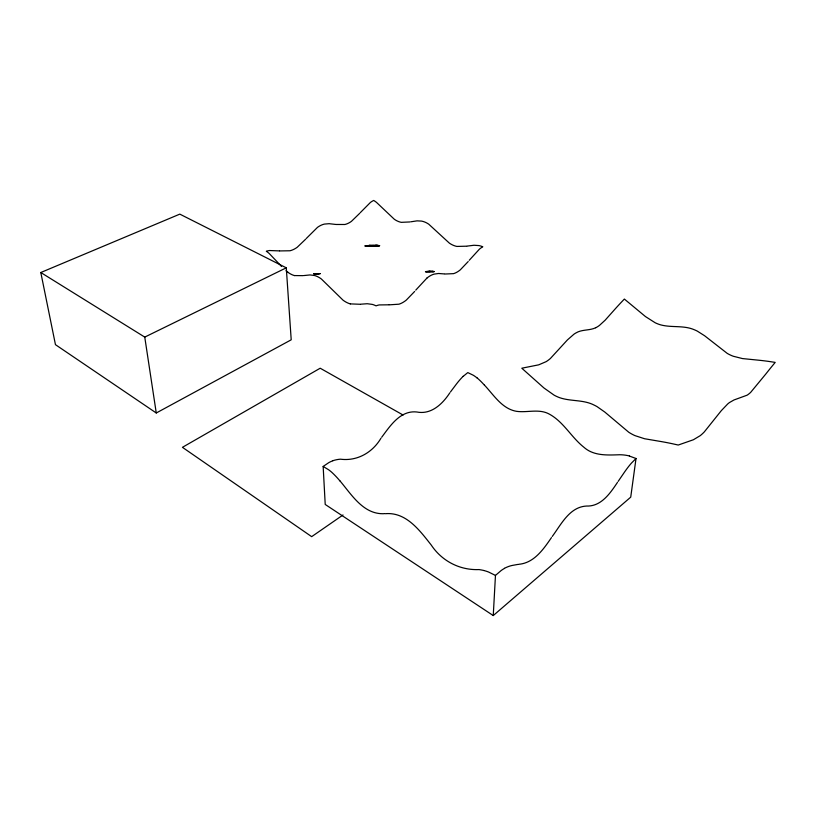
<?xml version="1.0" encoding="UTF-8"?>
<svg xmlns="http://www.w3.org/2000/svg" width="816" height="816" viewBox="0 0 816 816"><rect width="100%" height="100%" fill="white"/><g stroke="black" fill="none" stroke-linecap="round" stroke-linejoin="round"><path stroke-width="1.22" d="M332.806 460.795A31.212 17.513 -57.3 0 0 330.276 461.866A35.965 20.125 -57.2 0 0 328.797 462.631L323.156 466.456L325.217 504.451L493.252 615.56L495.465 575.423L501.034 570.639A40.086 16.84 -58.9 0 1 502.013 569.935A34.813 14.668 -59 0 1 504.512 568.385M629.371 456.042L636.021 458.5L630.727 497.148L493.252 615.56M618.161 481.379L624.791 471.689A63.668 23.817 -62.2 0 1 628.544 466.599A40.657 15.443 -62.4 0 1 631.523 463.029L636.021 458.5M617.457 482.409C610.235 493.201 601.219 506.624 586.551 506.042C569.527 506.92 561.153 524.484 552.228 536.479M551.463 537.591C543.497 549.209 534.052 563.071 518.639 564.305M450.534 391.864L456.572 383.857A48.705 24.745 -62 0 1 463.172 376.298M449.861 392.771C442.66 403.879 431.287 414.885 416.874 411.998C400.391 410.111 390.283 425.768 381.715 437.223M380.99 438.182C372.545 452.543 357.214 461.366 340.476 459.194A53.703 29.825 -56.7 0 0 332.826 460.714M469.231 260.294L479.482 249.094A26.224 14.229 -65.9 0 1 480.93 247.982A23.817 12.934 -66 0 1 481.664 247.483L482.817 246.769L481.44 246.259A25.633 17.391 60.5 0 0 478.849 245.575L473.984 245.259L467.242 246.095M415.742 290.159L426.992 278.021M468.211 261.538L460.285 269.861A26.204 14.78 -66.4 0 1 453.543 273.646L445.128 274.013M414.65 291.455L406.297 300.094A27.285 16.157 -64.8 0 1 398.953 304.195L389.212 304.837M360.315 212.629L370.474 202.399A23.95 14.984 -66.7 0 1 372.535 201.062L373.708 200.44L374.656 201.062A26.612 16.585 64.2 0 1 375.666 201.756L375.962 201.991A27.275 16.993 64.2 0 1 376.513 202.409L394.363 219.3A24.286 15.667 64.9 0 0 401.278 222.34L410.101 221.942M359.693 213.333L351.421 221.36A24.409 15.82 -67.3 0 1 344.872 224.492L335.876 224.471M306.428 238.354L317.536 227.327A24.378 15.943 -64.9 0 1 324.38 224.094L329.123 223.686L335.6 224.431M305.765 239.088L297.197 247.289A25.378 17.218 -65.3 0 1 289.976 250.767L279.806 250.93M463.192 376.37L467.782 372.586L473.127 375.166A31.906 19.859 56 0 1 474.524 376.054A27.724 17.299 56.1 0 1 476.911 377.818M343.006 514.978L311.671 536.653L182.437 447.321L320.198 368.22L403.104 415.038M156.264 412.988L291.21 339.813L286.283 267.821L179.816 214.129L40.8 272.513L55.457 344.658L156.264 412.988L144.758 337.1L40.8 272.513M144.758 337.1L286.283 267.821M595.7 327.736C589.458 330.755 581.941 329.236 575.923 332.959A31.906 14.647 -64.2 0 0 574.015 334.152L567.446 339.895L550.402 358.479A36.822 17.758 -64.8 0 1 546.118 361.661L538.682 364.844L521.791 368.21L543.976 387.998L554.115 395.158A38.627 26.428 54.3 0 0 560.051 397.82C571.169 401.513 583.613 399.575 594.232 405.144A35.333 23.603 51 0 1 597.139 406.684L604.809 412.06L628.759 432.245A39.413 27.703 49.7 0 0 634.96 435.622L644.538 438.733L661.613 441.64A322.371 185.701 42.4 0 1 671.945 443.639L678.229 445.036L693.376 439.763L700.22 435.662A40.106 14.433 -64.3 0 0 704.32 431.888L721.303 410.662L727.668 404.002A34.588 11.791 -63.9 0 1 729.463 402.553L733.982 399.973L747.15 395.168A36.832 12.505 -65.1 0 0 750.649 392.384L766.03 373.748A250.573 71.767 -62.8 0 1 771.783 366.547L775.2 362.396L769.121 361.468A291.842 189.241 38.7 0 0 759.094 360.244L742.478 358.571L733.207 356.225A35.486 27.826 46.2 0 1 727.26 353.41L704.585 335.733L697.272 331.102A31.957 23.97 48.3 0 0 694.467 329.817C683.849 325.105 671.956 327.818 660.97 324.952A34.884 26.806 52.6 0 1 655.207 322.779L645.476 316.577L624.362 299.054L620.894 302.705A233.519 91.168 -62.8 0 0 615.07 309.06L605.146 320.198L599.444 325.421A33.966 15.524 -65.9 0 1 595.7 327.736M411.029 221.768L417.047 220.861L421.505 221.085A24.215 15.769 62.7 0 1 428.716 224.155L449.422 243.178A25.123 16.963 63.1 0 0 456.868 246.432L466.65 246.187M517.915 564.417L512.428 565.406A61.996 25.806 -58.6 0 0 504.543 568.252M304.154 275.533L309.988 274.941L314.364 275.461M303.379 275.645L294.535 275.573M367.169 245.687L365.089 245.983L372.361 245.3L379.634 245.677L365.16 245.942L370.24 245.392L365.211 245.922L368.24 245.585L366.098 245.84L367.118 245.708M360.652 304.205L367.251 303.725L372.208 304.388A28.468 16.932 60.3 0 1 373.779 304.878A25.99 15.473 60.4 0 1 374.656 305.215L376.054 305.837L377.42 305.378A29.906 17.779 -62.6 0 1 378.287 305.143L378.634 305.062A31.834 18.911 -62.5 0 1 379.256 304.929L388.783 304.807M360.08 304.266L350.319 303.889M366.282 245.8L379.583 245.647L367.394 245.698L371.413 245.534M369.209 245.473L377.604 245.494L375.554 245.361M427.666 271.504L425.513 271.636L434.051 271.544L425.452 271.616L429.828 271.442M313.63 273.737L320.311 273.646L313.925 273.717M313.783 273.727L319.066 273.635L315.047 273.666M426.554 271.555L432.878 271.483M314.782 273.676L319.066 273.635M427.747 271.504L432.776 271.463M314.639 273.686L316.802 273.625M428.563 271.473L429.675 271.453M428.716 271.473L430.797 271.442M428.839 271.473L431.052 271.453M373.432 245.504L378.624 245.585L376.625 245.422M430.93 271.442L434.224 271.575L432.092 271.463M376.472 245.504L375.452 245.483L378.512 245.555M385.305 513.692C406.225 511.877 419.75 530.522 431.225 545.017C441.884 561.061 459.734 570.353 478.961 569.578A75.235 39.964 50.5 0 1 483.806 570.496M384.489 513.672C363.61 514.865 351.706 494.761 339.986 480.91M377.553 245.504L378.624 245.585L377.706 245.524M279.511 250.9L269.545 250.532A29.611 20.145 -62.4 0 0 268.913 250.634L268.566 250.696A28.907 19.676 -62.4 0 0 267.403 250.94L266.302 251.226L267.515 252.113A27.866 15.137 63.4 0 1 268.291 252.715L268.597 252.96A29.641 16.085 63.3 0 1 269.158 253.429L280.786 265.628M444.485 273.941L438.529 273.493L434.061 274.135A26.194 14.892 -64.5 0 0 426.992 278.001M323.156 466.456L328.542 469.71A35.853 18.105 57 0 1 329.521 470.444A31.141 15.769 57 0 1 332.041 472.546A53.081 26.5 56.8 0 1 339.966 480.94M495.465 575.423L488.641 572.057A48.052 25.877 51 0 0 483.806 570.506M287.732 272.136L286.008 270.749M281.591 266.485L281.061 265.914M484.469 385.142C493.823 395.046 502.054 408.887 516.62 411.346C527.564 412.845 539.396 408.388 549.607 414.273C563.723 422.096 571.333 437.284 583.766 447.137C593.609 456.103 607.441 455.134 619.752 454.747A55.712 36.281 47.6 0 1 629.35 455.92M476.932 377.747A48.94 30.11 55.9 0 1 484.429 385.183M350.319 303.899A27.407 16.218 62.4 0 1 343.097 300.227L321.341 278.96A26.336 14.994 62.1 0 0 314.364 275.451M294.535 275.594A26.459 14.923 63.9 0 1 287.732 272.146"/></g></svg>
